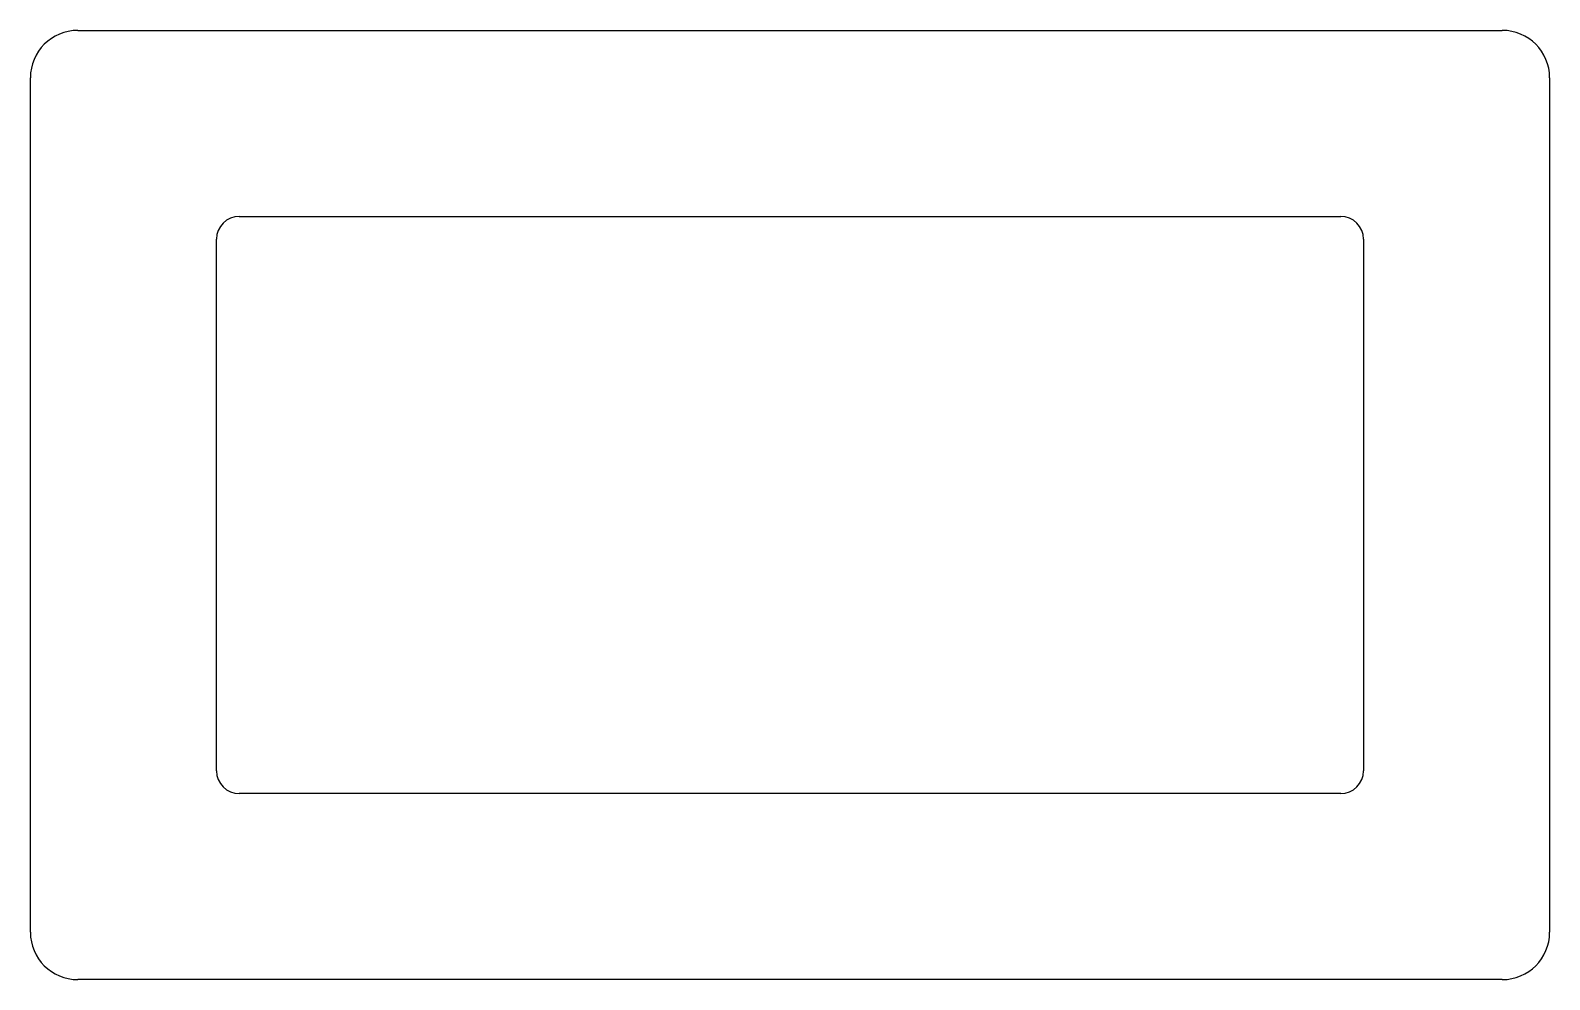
# Model space of a CAD drawing. Extents: x 1787.4 to 1827.4, y 1911.3 to 1936.3.
import ezdxf

# ---------------------------------------------------------------- set-up
doc = ezdxf.new("R2010")
doc.units = 0
doc.layers.get('0').update_dxf_attribs({"linetype": 'CONTINUOUS'})

msp = doc.modelspace()

# ---------------------------------------------------------------- linework, layer by layer
for p, q in [((1788.662, 1936.339), (1826.162, 1936.339)), ((1787.412, 1912.589), (1787.412, 1935.089)), ((1827.412, 1935.089), (1827.412, 1912.589)), ((1792.912, 1931.439), (1821.912, 1931.439)), ((1792.312, 1916.839), (1792.312, 1930.839)), ((1822.512, 1930.839), (1822.512, 1916.839)), ((1821.912, 1916.239), (1792.912, 1916.239)), ((1826.162, 1911.339), (1788.662, 1911.339))]:
    msp.add_line(p, q)
for centre, radius, start, end in [((1788.662, 1935.089), 1.25, 90, 180), ((1826.162, 1935.089), 1.25, 0, 90), ((1792.912, 1930.839), 0.6, 90, 180), ((1821.912, 1930.839), 0.6, 0, 90), ((1792.912, 1916.839), 0.6, 180, 270), ((1821.912, 1916.839), 0.6, 270, 360), ((1788.662, 1912.589), 1.25, 180, 270), ((1826.162, 1912.589), 1.25, 270, 0)]:
    msp.add_arc(centre, radius, start, end)

doc.saveas('drawing.dxf')
